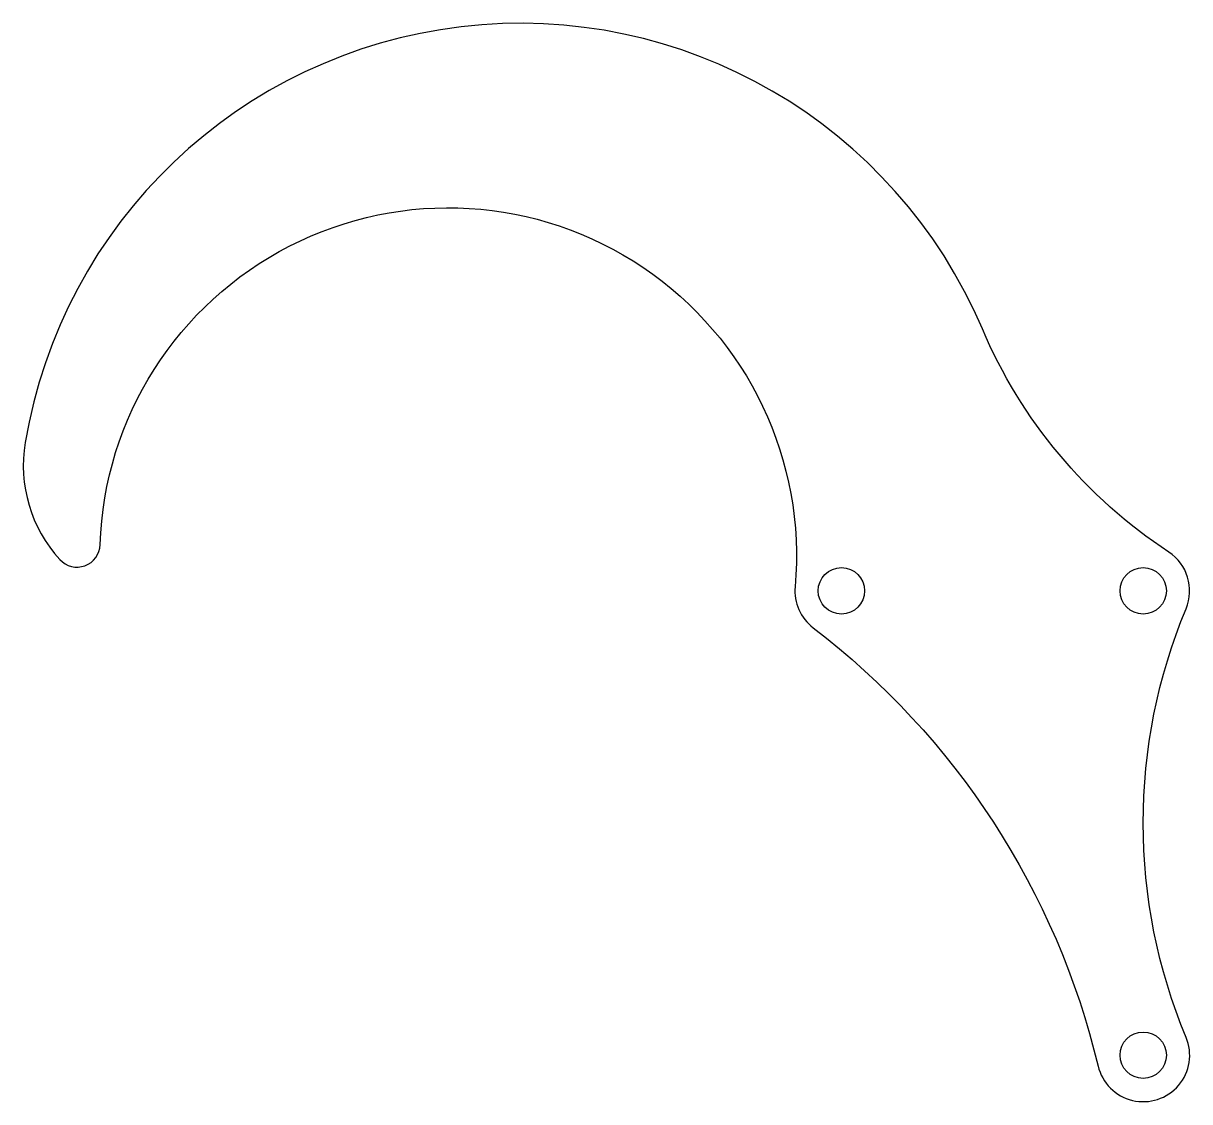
# Model space of a CAD drawing. Header units: inches. Extents: x -5.22 to 1.06, y -1.5 to 4.31.
import ezdxf

# ---------------------------------------------------------------- set-up
doc = ezdxf.new("R2010")
doc.units = ezdxf.units.IN
doc.header["$MEASUREMENT"] = 0

msp = doc.modelspace()

# ---------------------------------------------------------------- linework, layer by layer
msp.add_lwpolyline([(-5.0204, 1.4186, 0.672687), (-4.8032, 1.4988, -1.028223), (-1.0615, 1.2721, 0.257068), (-0.9643, 1.0514, -0.17256), (0.5693, -1.3081, 1.083473), (1.0433, -1.1538, -0.2), (1.0433, 1.1538, 0.360579), (0.9498, 1.4589, -0.147932), (-0.0534, 2.6602, 0.750028), (-5.2065, 2.048, 0.230393)], format="xyb", close=True)
for centre in [(-0.8125, 1.25), (0.8125, 1.25), (0.8125, -1.25)]:
    msp.add_circle(centre, 0.125)

doc.saveas('drawing.dxf')
